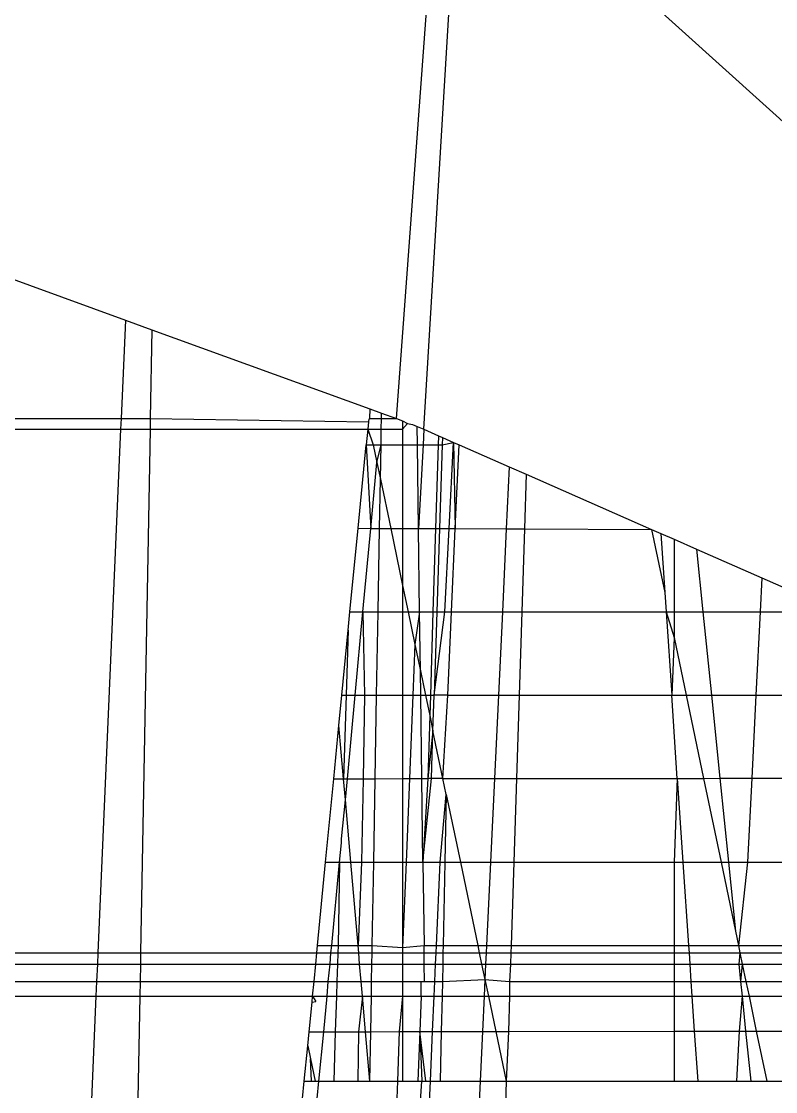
# Model space of a CAD drawing. Extents: x -24961 to 905641, y -154323 to 635957.
# Drawn here: x 396161.35 to 396167, y -143407.97 to -143399.94 of the extents above; entities that cross this region are included whole.
import ezdxf

# ---------------------------------------------------------------- set-up
doc = ezdxf.new("R2010")
doc.units = 0
doc.header["$LTSCALE"] = 1000
doc.header["$MEASUREMENT"] = 0

msp = doc.modelspace()

# ---------------------------------------------------------------- linework, layer by layer
for p, q in [((396164.1589, -143402.9236), (396165.3569, -143386.5729)), ((396164.3621, -143403.0037), (396165.3569, -143386.5729)), ((396170.3585, -143403.6787), (396164.9013, -143398.7479)), ((396160.9462, -143401.7567), (396162.1251, -143402.1849)), ((396162.1251, -143402.1849), (396162.0929, -143402.9236)), ((396162.1251, -143402.1849), (396162.323, -143402.2567)), ((396162.323, -143402.2567), (396162.311, -143402.9236)), ((396162.323, -143402.2567), (396163.9574, -143402.8504)), ((396163.9574, -143402.8504), (396163.9561, -143402.9236)), ((396163.9574, -143402.8504), (396164.0463, -143402.8827)), ((396164.0456, -143402.9236), (396164.0463, -143402.8827)), ((396164.0463, -143402.8827), (396164.1589, -143402.9236)), ((396160.8399, -143402.9236), (396162.0929, -143402.9236)), ((396162.0929, -143402.9236), (396162.0894, -143403.0037)), ((396162.0929, -143402.9236), (396162.311, -143402.9236)), ((396162.311, -143402.9236), (396162.3095, -143403.0037)), ((396162.311, -143402.9236), (396163.9479, -143402.9481)), ((396163.9479, -143402.9481), (396163.9425, -143403.0037)), ((396163.9479, -143402.9481), (396163.9561, -143402.9236)), ((396163.9561, -143402.9236), (396164.0456, -143402.9236)), ((396164.0442, -143403.0037), (396164.0456, -143402.9236)), ((396164.0456, -143402.9236), (396164.1589, -143402.9236)), ((396164.1589, -143402.9236), (396164.2042, -143402.94)), ((396164.2042, -143402.94), (396164.2409, -143402.9596)), ((396164.2042, -143402.94), (396164.2042, -143403.0037)), ((396164.2042, -143403.0037), (396164.2409, -143402.9596)), ((396164.2409, -143402.9596), (396164.2794, -143402.9674)), ((396164.2794, -143402.9674), (396164.3137, -143402.9824)), ((396164.3137, -143402.9824), (396164.3621, -143403.0037)), ((396164.3155, -143403.1203), (396164.3137, -143402.9824)), ((396160.8326, -143403.0037), (396162.0894, -143403.0037)), ((396162.0894, -143403.0037), (396161.9182, -143406.932)), ((396162.0894, -143403.0037), (396162.3095, -143403.0037)), ((396162.3095, -143403.0037), (396162.2389, -143406.932)), ((396162.3095, -143403.0037), (396163.9425, -143403.0037)), ((396163.9425, -143403.0037), (396163.9312, -143403.1203)), ((396163.9425, -143403.0037), (396164.0442, -143403.0037)), ((396163.9425, -143403.0037), (396163.9839, -143403.1203)), ((396164.0421, -143403.1203), (396164.0442, -143403.0037)), ((396164.0442, -143403.0037), (396164.2042, -143403.0037)), ((396164.2042, -143403.0037), (396164.2042, -143403.1203)), ((396164.3621, -143403.0037), (396164.3573, -143403.1203)), ((396164.3621, -143403.0037), (396164.4725, -143403.0522)), ((396164.4725, -143403.0522), (396164.4704, -143403.1203)), ((396164.4725, -143403.0522), (396164.5021, -143403.0652)), ((396164.5021, -143403.0652), (396164.5003, -143403.1203)), ((396164.5021, -143403.0652), (396164.5865, -143403.1023)), ((396163.8703, -143403.7467), (396163.9312, -143403.1203)), ((396163.9312, -143403.1203), (396163.9839, -143403.1203)), ((396163.9312, -143403.1203), (396163.9654, -143403.7471)), ((396163.9839, -143403.1203), (396164.0421, -143403.1203)), ((396163.9839, -143403.1203), (396164.0116, -143403.2533)), ((396164.0116, -143403.2533), (396164.0421, -143403.1203)), ((396164.0376, -143403.3779), (396164.0421, -143403.1203)), ((396164.0421, -143403.1203), (396164.2042, -143403.1203)), ((396164.2042, -143403.1203), (396164.3155, -143403.1203)), ((396164.2042, -143403.1203), (396164.2042, -143403.7479)), ((396164.3155, -143403.1203), (396164.3573, -143403.1203)), ((396164.3237, -143403.7484), (396164.3155, -143403.1203)), ((396164.3573, -143403.1203), (396164.3237, -143403.7484)), ((396164.3573, -143403.1203), (396164.4704, -143403.1203)), ((396164.4704, -143403.1203), (396164.4509, -143403.7489)), ((396164.4704, -143403.1203), (396164.5003, -143403.1203)), ((396164.5003, -143403.1203), (396164.4801, -143403.749)), ((396164.5003, -143403.1203), (396164.5865, -143403.1023)), ((396164.5532, -143403.7492), (396164.5865, -143403.1023)), ((396164.5865, -143403.1023), (396164.6274, -143403.1203)), ((396164.5865, -143403.1023), (396164.599, -143403.7494)), ((396164.599, -143403.7494), (396164.6274, -143403.1203)), ((396164.6274, -143403.1203), (396165.0036, -143403.2857)), ((396163.9654, -143403.7471), (396164.0116, -143403.2533)), ((396164.0116, -143403.2533), (396164.0376, -143403.3779)), ((396165.0036, -143403.2857), (396164.9815, -143403.7508)), ((396165.0036, -143403.2857), (396165.13, -143403.3413)), ((396164.0311, -143403.7473), (396164.0376, -143403.3779)), ((396164.0376, -143403.3779), (396164.1147, -143403.7476)), ((396165.13, -143403.3413), (396165.117, -143403.7513)), ((396165.13, -143403.3413), (396166.0711, -143403.7549)), ((396163.8094, -143404.3731), (396163.8703, -143403.7467)), ((396163.8703, -143403.7467), (396163.9654, -143403.7471)), ((396163.9069, -143404.3731), (396163.9654, -143403.7471)), ((396163.9654, -143403.7471), (396164.0311, -143403.7473)), ((396164.0202, -143404.3731), (396164.0311, -143403.7473)), ((396164.0311, -143403.7473), (396164.1147, -143403.7476)), ((396164.1147, -143403.7476), (396164.2042, -143403.7479)), ((396164.1147, -143403.7476), (396164.2042, -143404.1763)), ((396164.2042, -143403.7479), (396164.3237, -143403.7484)), ((396164.2042, -143403.7479), (396164.2042, -143404.1763)), ((396164.3237, -143403.7484), (396164.4509, -143403.7489)), ((396164.3318, -143404.3731), (396164.3237, -143403.7484)), ((396164.4509, -143403.7489), (396164.4315, -143404.3731)), ((396164.4509, -143403.7489), (396164.4801, -143403.749)), ((396164.4801, -143403.749), (396164.4601, -143404.3731)), ((396164.4801, -143403.749), (396164.5532, -143403.7492)), ((396164.5211, -143404.3731), (396164.5532, -143403.7492)), ((396164.5532, -143403.7492), (396164.599, -143403.7494)), ((396164.5708, -143404.3731), (396164.599, -143403.7494)), ((396164.599, -143403.7494), (396164.9815, -143403.7508)), ((396164.9815, -143403.7508), (396164.952, -143404.3731)), ((396164.9815, -143403.7508), (396165.117, -143403.7513)), ((396165.117, -143403.7513), (396165.0973, -143404.3731)), ((396165.117, -143403.7513), (396166.0711, -143403.7549)), ((396166.0711, -143403.7549), (396166.17, -143404.2293)), ((396166.0711, -143403.7549), (396166.1401, -143403.7852)), ((396166.1401, -143403.7852), (396166.17, -143404.2293)), ((396166.1401, -143403.7852), (396166.2404, -143403.8293)), ((396166.2404, -143403.8293), (396166.2404, -143404.3731)), ((396166.2404, -143403.8293), (396166.4078, -143403.9028)), ((396166.4078, -143403.9028), (396166.4557, -143404.3731)), ((396166.4078, -143403.9028), (396166.8976, -143404.1181)), ((396166.8976, -143404.1181), (396166.8848, -143404.3731)), ((396166.8976, -143404.1181), (396167.144, -143404.2264)), ((396164.2042, -143404.1763), (396164.2042, -143404.3731)), ((396164.2042, -143404.1763), (396164.2452, -143404.3731)), ((396166.17, -143404.2293), (396166.1797, -143404.3731)), ((396163.7959, -143404.5118), (396163.8094, -143404.3731)), ((396163.8094, -143404.3731), (396163.9069, -143404.3731)), ((396163.8483, -143404.9995), (396163.9069, -143404.3731)), ((396163.9069, -143404.3731), (396164.0202, -143404.3731)), ((396163.9069, -143404.3731), (396163.9192, -143404.9995)), ((396164.0092, -143404.9995), (396164.0202, -143404.3731)), ((396164.0202, -143404.3731), (396164.2042, -143404.3731)), ((396164.2042, -143404.3731), (396164.2452, -143404.3731)), ((396164.2042, -143404.3731), (396164.2042, -143404.9995)), ((396164.2452, -143404.3731), (396164.3318, -143404.3731)), ((396164.2452, -143404.3731), (396164.2965, -143404.6188)), ((396164.3318, -143404.3731), (396164.2965, -143404.6188)), ((396164.3318, -143404.3731), (396164.4315, -143404.3731)), ((396164.3376, -143404.8159), (396164.3318, -143404.3731)), ((396164.4315, -143404.3731), (396164.4121, -143404.9995)), ((396164.4315, -143404.3731), (396164.4601, -143404.3731)), ((396164.44, -143404.9995), (396164.5211, -143404.3731)), ((396164.4601, -143404.3731), (396164.44, -143404.9995)), ((396164.4601, -143404.3731), (396164.5211, -143404.3731)), ((396164.5211, -143404.3731), (396164.5708, -143404.3731)), ((396164.5503, -143404.8312), (396164.5708, -143404.3731)), ((396164.5708, -143404.3731), (396164.952, -143404.3731)), ((396164.952, -143404.3731), (396164.9222, -143404.9995)), ((396164.952, -143404.3731), (396165.0973, -143404.3731)), ((396165.0973, -143404.3731), (396165.0774, -143404.9995)), ((396165.0973, -143404.3731), (396166.1797, -143404.3731)), ((396166.1797, -143404.3731), (396166.2404, -143404.5667)), ((396166.1797, -143404.3731), (396166.2404, -143404.3731)), ((396166.1797, -143404.3731), (396166.2219, -143404.9995)), ((396166.2404, -143404.3731), (396166.4557, -143404.3731)), ((396166.2404, -143404.3731), (396166.2404, -143404.5667)), ((396166.4557, -143404.3731), (396166.5195, -143404.9995)), ((396166.4557, -143404.3731), (396166.8848, -143404.3731)), ((396166.8848, -143404.3731), (396166.8534, -143404.9995)), ((396166.8848, -143404.3731), (396167.141, -143404.3731)), ((396163.7485, -143404.9995), (396163.7959, -143404.5118)), ((396163.7959, -143404.5118), (396163.7803, -143404.9995)), ((396166.2404, -143404.5667), (396166.2219, -143404.9995)), ((396166.2404, -143404.5667), (396166.3307, -143404.9995)), ((396164.2965, -143404.6188), (396164.281, -143404.9995)), ((396164.2965, -143404.6188), (396164.3376, -143404.8159)), ((396164.34, -143404.9995), (396164.3376, -143404.8159)), ((396164.3376, -143404.8159), (396164.3759, -143404.9995)), ((396164.5425, -143404.9995), (396164.5503, -143404.8312)), ((396163.7263, -143405.2274), (396163.7485, -143404.9995)), ((396163.7485, -143404.9995), (396163.7803, -143404.9995)), ((396163.7803, -143404.9995), (396163.761, -143405.6258)), ((396163.7803, -143404.9995), (396163.8483, -143404.9995)), ((396163.7897, -143405.6258), (396163.8483, -143404.9995)), ((396163.8483, -143404.9995), (396163.9192, -143404.9995)), ((396163.9192, -143404.9995), (396163.908, -143405.6257)), ((396163.9192, -143404.9995), (396164.0092, -143404.9995)), ((396163.9982, -143405.6256), (396164.0092, -143404.9995)), ((396164.0092, -143404.9995), (396164.2042, -143404.9995)), ((396164.2042, -143404.9995), (396164.281, -143404.9995)), ((396164.2042, -143404.9995), (396164.2042, -143405.6254)), ((396164.281, -143404.9995), (396164.2556, -143405.6253)), ((396164.281, -143404.9995), (396164.34, -143404.9995)), ((396164.34, -143404.9995), (396164.3759, -143404.9995)), ((396164.3481, -143405.6252), (396164.34, -143404.9995)), ((396164.3759, -143404.9995), (396164.4121, -143404.9995)), ((396164.3759, -143404.9995), (396164.4074, -143405.1504)), ((396164.4121, -143404.9995), (396164.4074, -143405.1504)), ((396164.4121, -143404.9995), (396164.44, -143404.9995)), ((396164.4315, -143405.2659), (396164.44, -143404.9995)), ((396164.5425, -143404.9995), (396164.44, -143404.9995)), ((396164.5064, -143405.6251), (396164.5425, -143404.9995)), ((396164.5425, -143404.9995), (396164.9222, -143404.9995)), ((396164.9222, -143404.9995), (396164.8925, -143405.6247)), ((396164.9222, -143404.9995), (396165.0774, -143404.9995)), ((396165.0774, -143404.9995), (396165.0576, -143405.6245)), ((396165.0774, -143404.9995), (396166.2219, -143404.9995)), ((396166.2219, -143404.9995), (396166.3307, -143404.9995)), ((396166.264, -143405.6233), (396166.2219, -143404.9995)), ((396166.3307, -143404.9995), (396166.4608, -143405.6231)), ((396166.3307, -143404.9995), (396166.5195, -143404.9995)), ((396166.5195, -143404.9995), (396166.583, -143405.623)), ((396166.5195, -143404.9995), (396166.8534, -143404.9995)), ((396166.8534, -143404.9995), (396166.8222, -143405.6228)), ((396166.8534, -143404.9995), (396167.1279, -143404.9995)), ((396164.4074, -143405.1504), (396164.3926, -143405.6252)), ((396164.4074, -143405.1504), (396164.4315, -143405.2659)), ((396163.6876, -143405.6259), (396163.7263, -143405.2274)), ((396163.761, -143405.6258), (396163.7263, -143405.2274)), ((396164.4315, -143405.2659), (396164.3926, -143405.6252)), ((396164.4199, -143405.6252), (396164.4315, -143405.2659)), ((396164.5064, -143405.6251), (396164.4315, -143405.2659)), ((396163.6267, -143406.2523), (396163.6876, -143405.6259)), ((396163.6876, -143405.6259), (396163.761, -143405.6258)), ((396163.761, -143405.6258), (396163.7897, -143405.6258)), ((396163.7748, -143405.7851), (396163.761, -143405.6258)), ((396163.7748, -143405.7851), (396163.7897, -143405.6258)), ((396163.7897, -143405.6258), (396163.908, -143405.6257)), ((396163.908, -143405.6257), (396163.8968, -143406.2523)), ((396163.908, -143405.6257), (396163.9982, -143405.6256)), ((396163.9873, -143406.2523), (396163.9982, -143405.6256)), ((396163.9982, -143405.6256), (396164.2042, -143405.6254)), ((396164.2042, -143405.6254), (396164.2556, -143405.6253)), ((396164.2042, -143405.6254), (396164.2042, -143406.2523)), ((396164.2556, -143405.6253), (396164.2301, -143406.2523)), ((396164.2556, -143405.6253), (396164.3481, -143405.6252)), ((396164.3481, -143405.6252), (396164.3926, -143405.6252)), ((396164.3563, -143406.2523), (396164.3481, -143405.6252)), ((396164.3563, -143406.2523), (396164.4199, -143405.6252)), ((396164.3926, -143405.6252), (396164.3563, -143406.2523)), ((396164.5064, -143405.6251), (396164.3926, -143405.6252)), ((396164.5064, -143405.6251), (396164.8925, -143405.6247)), ((396164.5313, -143405.7443), (396164.5064, -143405.6251)), ((396164.8925, -143405.6247), (396164.8627, -143406.2523)), ((396164.8925, -143405.6247), (396165.0576, -143405.6245)), ((396165.0576, -143405.6245), (396165.0377, -143406.2523)), ((396165.0576, -143405.6245), (396166.264, -143405.6233)), ((396166.264, -143405.6233), (396166.2404, -143406.2523)), ((396166.264, -143405.6233), (396166.4608, -143405.6231)), ((396166.264, -143405.6233), (396166.3063, -143406.2523)), ((396166.4608, -143405.6231), (396166.583, -143405.623)), ((396166.4608, -143405.6231), (396166.5921, -143406.2523)), ((396166.583, -143405.623), (396166.8222, -143405.6228)), ((396166.583, -143405.623), (396166.6472, -143406.2523)), ((396166.8222, -143405.6228), (396166.7906, -143406.2523)), ((396166.8222, -143405.6228), (396167.1149, -143405.6225)), ((396163.7457, -143406.0774), (396163.7748, -143405.7851)), ((396163.8155, -143406.2523), (396163.7748, -143405.7851)), ((396164.4859, -143406.2523), (396164.5313, -143405.7443)), ((396164.5313, -143405.7443), (396164.5206, -143406.2523)), ((396164.5313, -143405.7443), (396164.6372, -143406.2523)), ((396163.7311, -143406.2523), (396163.7447, -143406.1071)), ((396163.7447, -143406.1071), (396163.7457, -143406.0774)), ((396163.5658, -143406.8787), (396163.6267, -143406.2523)), ((396163.6267, -143406.2523), (396163.7311, -143406.2523)), ((396163.6726, -143406.8787), (396163.7311, -143406.2523)), ((396163.7311, -143406.2523), (396163.72, -143406.8787)), ((396163.7311, -143406.2523), (396163.8155, -143406.2523)), ((396163.8699, -143406.8787), (396163.8155, -143406.2523)), ((396163.8155, -143406.2523), (396163.8968, -143406.2523)), ((396163.8968, -143406.2523), (396163.8699, -143406.8787)), ((396163.8968, -143406.2523), (396163.9873, -143406.2523)), ((396163.9763, -143406.8787), (396163.9873, -143406.2523)), ((396163.9873, -143406.2523), (396164.2042, -143406.2523)), ((396164.2042, -143406.2523), (396164.2042, -143406.8919)), ((396164.2301, -143406.2523), (396164.2042, -143406.8919)), ((396164.2042, -143406.2523), (396164.2301, -143406.2523)), ((396164.2301, -143406.2523), (396164.3563, -143406.2523)), ((396164.3563, -143406.2523), (396164.3645, -143406.8787)), ((396164.3563, -143406.2523), (396164.4859, -143406.2523)), ((396164.4577, -143406.8787), (396164.4859, -143406.2523)), ((396164.4859, -143406.2523), (396164.5206, -143406.2523)), ((396164.5206, -143406.2523), (396164.5076, -143406.8787)), ((396164.5206, -143406.2523), (396164.6372, -143406.2523)), ((396164.6372, -143406.2523), (396164.7679, -143406.8787)), ((396164.6372, -143406.2523), (396164.8627, -143406.2523)), ((396164.8627, -143406.2523), (396164.833, -143406.8787)), ((396164.8627, -143406.2523), (396165.0377, -143406.2523)), ((396165.0377, -143406.2523), (396165.0178, -143406.8787)), ((396165.0377, -143406.2523), (396166.2404, -143406.2523)), ((396166.2404, -143406.2523), (396166.2404, -143406.8787)), ((396166.2404, -143406.2523), (396166.3063, -143406.2523)), ((396166.3063, -143406.2523), (396166.5921, -143406.2523)), ((396166.3063, -143406.2523), (396166.3485, -143406.8787)), ((396166.5921, -143406.2523), (396166.6998, -143406.7689)), ((396166.5921, -143406.2523), (396166.6472, -143406.2523)), ((396166.6472, -143406.2523), (396166.6998, -143406.7689)), ((396166.6472, -143406.2523), (396166.7906, -143406.2523)), ((396166.7906, -143406.2523), (396166.7227, -143406.8787)), ((396166.7906, -143406.2523), (396167.1017, -143406.2523)), ((396166.6998, -143406.7689), (396166.7227, -143406.8787)), ((396163.5606, -143406.932), (396163.5658, -143406.8787)), ((396163.5658, -143406.8787), (396163.6726, -143406.8787)), ((396163.6653, -143406.932), (396163.6726, -143406.8787)), ((396163.6726, -143406.8787), (396163.72, -143406.8787)), ((396163.72, -143406.8787), (396163.7182, -143406.932)), ((396163.72, -143406.8787), (396163.8699, -143406.8787)), ((396163.8699, -143406.8787), (396163.9763, -143406.8787)), ((396163.8746, -143406.932), (396163.8699, -143406.8787)), ((396163.9753, -143406.932), (396163.9763, -143406.8787)), ((396163.9763, -143406.8787), (396164.2042, -143406.8919)), ((396164.2042, -143406.8919), (396164.3645, -143406.8787)), ((396164.2042, -143406.8919), (396164.2042, -143406.932)), ((396164.3652, -143406.932), (396164.3645, -143406.8787)), ((396164.3645, -143406.8787), (396164.4577, -143406.8787)), ((396164.4557, -143406.932), (396164.4577, -143406.8787)), ((396164.4577, -143406.8787), (396164.5076, -143406.8787)), ((396164.5076, -143406.8787), (396164.5064, -143406.932)), ((396164.5076, -143406.8787), (396164.7679, -143406.8787)), ((396164.7679, -143406.8787), (396164.779, -143406.932)), ((396164.7679, -143406.8787), (396164.833, -143406.8787)), ((396164.833, -143406.8787), (396164.8305, -143406.932)), ((396164.833, -143406.8787), (396165.0178, -143406.8787)), ((396165.0178, -143406.8787), (396165.0161, -143406.932)), ((396165.0178, -143406.8787), (396166.2404, -143406.8787)), ((396166.2404, -143406.8787), (396166.2404, -143406.932)), ((396166.2404, -143406.8787), (396166.3485, -143406.8787)), ((396166.3485, -143406.8787), (396166.3521, -143406.932)), ((396166.3485, -143406.8787), (396166.7227, -143406.8787)), ((396166.7227, -143406.8787), (396166.7338, -143406.932)), ((396166.7227, -143406.8787), (396167.0886, -143406.8787)), ((396160.4749, -143406.932), (396161.9182, -143406.932)), ((396161.9182, -143406.932), (396161.9145, -143407.0164)), ((396161.9182, -143406.932), (396162.2389, -143406.932)), ((396162.2389, -143406.932), (396162.2374, -143407.0164)), ((396162.2389, -143406.932), (396163.5606, -143406.932)), ((396163.5524, -143407.0164), (396163.5606, -143406.932)), ((396163.5606, -143406.932), (396163.6653, -143406.932)), ((396163.6597, -143407.0164), (396163.6653, -143406.932)), ((396163.6653, -143406.932), (396163.7182, -143406.932)), ((396163.7182, -143406.932), (396163.7155, -143407.0164)), ((396163.7182, -143406.932), (396163.8746, -143406.932)), ((396163.8746, -143406.932), (396163.9753, -143406.932)), ((396163.8819, -143407.0164), (396163.8746, -143406.932)), ((396163.9739, -143407.0164), (396163.9753, -143406.932)), ((396163.9753, -143406.932), (396164.2042, -143406.932)), ((396164.2042, -143406.932), (396164.2042, -143407.0164)), ((396164.2042, -143406.932), (396164.3652, -143406.932)), ((396164.3663, -143407.0164), (396164.3652, -143406.932)), ((396164.3652, -143406.932), (396164.4557, -143406.932)), ((396164.4514, -143407.0164), (396164.4557, -143406.932)), ((396164.4557, -143406.932), (396164.5064, -143406.932)), ((396164.5064, -143406.932), (396164.5047, -143407.0164)), ((396164.5064, -143406.932), (396164.779, -143406.932)), ((396164.779, -143406.932), (396164.7966, -143407.0164)), ((396164.779, -143406.932), (396164.8305, -143406.932)), ((396164.8305, -143406.932), (396164.8265, -143407.0164)), ((396164.8305, -143406.932), (396165.0161, -143406.932)), ((396165.0161, -143406.932), (396165.0134, -143407.0164)), ((396165.0161, -143406.932), (396166.2404, -143406.932)), ((396166.2404, -143406.932), (396166.2404, -143407.0164)), ((396166.2404, -143406.932), (396166.3521, -143406.932)), ((396166.3521, -143406.932), (396166.3578, -143407.0164)), ((396166.3521, -143406.932), (396166.7338, -143406.932)), ((396166.7338, -143406.932), (396166.725, -143407.0164)), ((396166.7338, -143406.932), (396166.7515, -143407.0164)), ((396166.7338, -143406.932), (396167.0875, -143406.932)), ((396160.4673, -143407.0164), (396161.9145, -143407.0164)), ((396161.9145, -143407.0164), (396161.9088, -143407.1474)), ((396161.9145, -143407.0164), (396162.2374, -143407.0164)), ((396162.2374, -143407.0164), (396162.235, -143407.1474)), ((396162.2374, -143407.0164), (396163.5524, -143407.0164)), ((396163.5397, -143407.1474), (396163.5524, -143407.0164)), ((396163.5524, -143407.0164), (396163.6597, -143407.0164)), ((396163.645, -143407.1474), (396163.6597, -143407.0164)), ((396163.6597, -143407.0164), (396163.7155, -143407.0164)), ((396163.7155, -143407.0164), (396163.7113, -143407.1474)), ((396163.7155, -143407.0164), (396163.8819, -143407.0164)), ((396163.8819, -143407.0164), (396163.9739, -143407.0164)), ((396163.8933, -143407.1474), (396163.8819, -143407.0164)), ((396163.9716, -143407.1474), (396163.9739, -143407.0164)), ((396163.9739, -143407.0164), (396164.2042, -143407.0164)), ((396164.2042, -143407.0164), (396164.2042, -143407.1474)), ((396164.2042, -143407.0164), (396164.3663, -143407.0164)), ((396164.368, -143407.1474), (396164.3663, -143407.0164)), ((396164.3663, -143407.0164), (396164.4514, -143407.0164)), ((396164.4461, -143407.1474), (396164.4514, -143407.0164)), ((396164.4514, -143407.0164), (396164.5047, -143407.0164)), ((396164.5047, -143407.0164), (396164.5019, -143407.1474)), ((396164.5047, -143407.0164), (396164.7966, -143407.0164)), ((396164.7966, -143407.0164), (396164.8209, -143407.133)), ((396164.7966, -143407.0164), (396164.8265, -143407.0164)), ((396164.8265, -143407.0164), (396164.8209, -143407.133)), ((396164.8265, -143407.0164), (396165.0134, -143407.0164)), ((396165.0134, -143407.0164), (396165.0048, -143407.1474)), ((396165.0134, -143407.0164), (396166.2404, -143407.0164)), ((396166.2404, -143407.0164), (396166.2404, -143407.1474)), ((396166.2404, -143407.0164), (396166.3578, -143407.0164)), ((396166.3578, -143407.0164), (396166.3666, -143407.1474)), ((396166.3578, -143407.0164), (396166.725, -143407.0164)), ((396166.725, -143407.0164), (396166.7384, -143407.1474)), ((396166.725, -143407.0164), (396166.7515, -143407.0164)), ((396166.7515, -143407.0164), (396166.7384, -143407.1474)), ((396166.7515, -143407.0164), (396166.7788, -143407.1474)), ((396166.7515, -143407.0164), (396167.0857, -143407.0164)), ((396160.4553, -143407.1474), (396161.9088, -143407.1474)), ((396161.9088, -143407.1474), (396161.904, -143407.2583)), ((396161.9088, -143407.1474), (396162.235, -143407.1474)), ((396162.235, -143407.1474), (396162.233, -143407.2583)), ((396162.235, -143407.1474), (396163.5397, -143407.1474)), ((396163.5289, -143407.2583), (396163.5397, -143407.1474)), ((396163.5397, -143407.1474), (396163.645, -143407.1474)), ((396163.637, -143407.2583), (396163.645, -143407.1474)), ((396163.645, -143407.1474), (396163.7113, -143407.1474)), ((396163.7113, -143407.1474), (396163.7078, -143407.2583)), ((396163.7113, -143407.1474), (396163.8933, -143407.1474)), ((396163.903, -143407.2583), (396163.8933, -143407.1474)), ((396163.8933, -143407.1474), (396163.9716, -143407.1474)), ((396163.9696, -143407.2583), (396163.9716, -143407.1474)), ((396163.9716, -143407.1474), (396164.2042, -143407.1474)), ((396164.2042, -143407.1474), (396164.2042, -143407.2583)), ((396164.2042, -143407.1474), (396164.3426, -143407.1474)), ((396164.3419, -143407.2583), (396164.3426, -143407.1474)), ((396164.3426, -143407.1474), (396164.368, -143407.1474)), ((396164.368, -143407.1474), (396164.4461, -143407.1474)), ((396164.4405, -143407.2583), (396164.4461, -143407.1474)), ((396164.4461, -143407.1474), (396164.5019, -143407.1474)), ((396164.5019, -143407.1474), (396164.4996, -143407.2583)), ((396164.5019, -143407.1474), (396164.8209, -143407.133)), ((396164.8209, -143407.133), (396164.815, -143407.2583)), ((396164.8209, -143407.133), (396164.8471, -143407.2583)), ((396164.8209, -143407.133), (396165.0048, -143407.1474)), ((396165.0048, -143407.1474), (396165.0058, -143407.2583)), ((396165.0048, -143407.1474), (396166.2404, -143407.1474)), ((396166.2404, -143407.1474), (396166.2404, -143407.2583)), ((396166.2404, -143407.1474), (396166.3666, -143407.1474)), ((396166.3666, -143407.1474), (396166.3741, -143407.2583)), ((396166.3666, -143407.1474), (396166.7384, -143407.1474)), ((396166.7384, -143407.1474), (396166.7788, -143407.1474)), ((396166.7384, -143407.1474), (396166.7497, -143407.2583)), ((396166.7788, -143407.1474), (396166.8019, -143407.2583)), ((396166.7788, -143407.1474), (396167.083, -143407.1474)), ((396160.4452, -143407.2583), (396161.904, -143407.2583)), ((396161.904, -143407.2583), (396161.8516, -143408.4587)), ((396161.904, -143407.2583), (396162.233, -143407.2583)), ((396162.233, -143407.2583), (396162.2097, -143408.5571)), ((396162.233, -143407.2583), (396163.5289, -143407.2583)), ((396163.5029, -143407.525), (396163.5246, -143407.3019)), ((396163.5246, -143407.3019), (396163.5289, -143407.2583)), ((396163.5246, -143407.3019), (396163.5539, -143407.2983)), ((396163.5289, -143407.2583), (396163.5539, -143407.2983)), ((396163.5289, -143407.2583), (396163.637, -143407.2583)), ((396163.6121, -143407.5248), (396163.637, -143407.2583)), ((396163.637, -143407.2583), (396163.7078, -143407.2583)), ((396163.7078, -143407.2583), (396163.6992, -143407.5247)), ((396163.7078, -143407.2583), (396163.903, -143407.2583)), ((396163.903, -143407.2583), (396163.8742, -143407.5245)), ((396163.9261, -143407.5244), (396163.903, -143407.2583)), ((396163.903, -143407.2583), (396163.9696, -143407.2583)), ((396163.965, -143407.5243), (396163.9696, -143407.2583)), ((396163.9696, -143407.2583), (396164.2042, -143407.2583)), ((396164.2042, -143407.2583), (396164.1785, -143407.524)), ((396164.2042, -143407.2583), (396164.2042, -143407.524)), ((396164.2042, -143407.2583), (396164.3419, -143407.2583)), ((396164.3419, -143407.2583), (396164.3337, -143407.5238)), ((396164.3419, -143407.2583), (396164.4405, -143407.2583)), ((396164.4285, -143407.5237), (396164.4405, -143407.2583)), ((396164.4405, -143407.2583), (396164.4996, -143407.2583)), ((396164.4996, -143407.2583), (396164.4941, -143407.5236)), ((396164.4996, -143407.2583), (396164.815, -143407.2583)), ((396164.815, -143407.2583), (396164.8024, -143407.5232)), ((396164.815, -143407.2583), (396164.8471, -143407.2583)), ((396164.8471, -143407.2583), (396164.9023, -143407.523)), ((396164.8471, -143407.2583), (396165.0058, -143407.2583)), ((396165.0058, -143407.2583), (396164.9974, -143407.5229)), ((396165.0058, -143407.2583), (396166.2404, -143407.2583)), ((396166.2404, -143407.2583), (396166.2404, -143407.5212)), ((396166.2404, -143407.2583), (396166.3741, -143407.2583)), ((396166.3741, -143407.2583), (396166.3918, -143407.521)), ((396166.3741, -143407.2583), (396166.7497, -143407.2583)), ((396166.7497, -143407.2583), (396166.727, -143407.5205)), ((396166.7497, -143407.2583), (396166.7764, -143407.5205)), ((396166.7497, -143407.2583), (396166.8019, -143407.2583)), ((396166.8019, -143407.2583), (396166.8566, -143407.5204)), ((396166.8019, -143407.2583), (396167.0807, -143407.2583)), ((396163.4926, -143407.6309), (396163.5029, -143407.525)), ((396163.5029, -143407.525), (396163.6121, -143407.5248)), ((396163.5745, -143407.8965), (396163.6121, -143407.5248)), ((396163.6121, -143407.5248), (396163.6992, -143407.5247)), ((396163.6992, -143407.5247), (396163.6873, -143407.8965)), ((396163.6992, -143407.5247), (396163.8742, -143407.5245)), ((396163.8742, -143407.5245), (396163.8676, -143407.8965)), ((396163.8742, -143407.5245), (396163.9261, -143407.5244)), ((396163.9261, -143407.5244), (396163.965, -143407.5243)), ((396163.9585, -143407.8965), (396163.9261, -143407.5244)), ((396163.9585, -143407.8965), (396163.965, -143407.5243)), ((396163.965, -143407.5243), (396164.1785, -143407.524)), ((396164.1785, -143407.524), (396164.166, -143407.8965)), ((396164.1785, -143407.524), (396164.2042, -143407.524)), ((396164.2042, -143407.524), (396164.3337, -143407.5238)), ((396164.2042, -143407.524), (396164.2042, -143407.8965)), ((396164.3337, -143407.5238), (396164.3188, -143407.8965)), ((396164.3337, -143407.5238), (396164.4285, -143407.5237)), ((396164.3337, -143407.5238), (396164.3471, -143407.8965)), ((396164.3777, -143407.8965), (396164.3337, -143407.5238)), ((396164.4123, -143407.8965), (396164.4285, -143407.5237)), ((396164.4285, -143407.5237), (396164.4941, -143407.5236)), ((396164.4941, -143407.5236), (396164.4863, -143407.8965)), ((396164.4941, -143407.5236), (396164.8024, -143407.5232)), ((396164.8024, -143407.5232), (396164.7847, -143407.8965)), ((396164.8024, -143407.5232), (396164.9023, -143407.523)), ((396164.9023, -143407.523), (396164.9974, -143407.5229)), ((396164.9023, -143407.523), (396164.9802, -143407.8965)), ((396164.9974, -143407.5229), (396164.9802, -143407.8965)), ((396164.9974, -143407.5229), (396166.2404, -143407.5212)), ((396166.2404, -143407.5212), (396166.3918, -143407.521)), ((396166.2404, -143407.5212), (396166.2404, -143407.8965)), ((396166.3918, -143407.521), (396166.727, -143407.5205)), ((396166.3918, -143407.521), (396166.4171, -143407.8965)), ((396166.727, -143407.5205), (396166.7082, -143407.8965)), ((396166.727, -143407.5205), (396166.7764, -143407.5205)), ((396166.7764, -143407.5205), (396166.8566, -143407.5204)), ((396166.7764, -143407.5205), (396166.8147, -143407.8965)), ((396166.8566, -143407.5204), (396167.0752, -143407.5201)), ((396166.8566, -143407.5204), (396166.935, -143407.8965)), ((396163.4668, -143407.8965), (396163.4926, -143407.6309)), ((396163.4926, -143407.6309), (396163.5127, -143407.727)), ((396163.5127, -143407.727), (396163.548, -143407.8965)), ((396163.5208, -143407.8965), (396163.5127, -143407.727)), ((396163.3905, -143408.6819), (396163.4668, -143407.8965)), ((396163.4668, -143407.8965), (396163.5208, -143407.8965)), ((396163.5039, -143408.6819), (396163.5745, -143407.8965)), ((396163.5208, -143407.8965), (396163.548, -143407.8965)), ((396163.548, -143407.8965), (396163.5745, -143407.8965)), ((396163.5745, -143407.8965), (396163.6873, -143407.8965)), ((396163.6873, -143407.8965), (396163.8676, -143407.8965)), ((396163.8676, -143407.8965), (396163.9585, -143407.8965)), ((396163.9585, -143407.8965), (396164.166, -143407.8965)), ((396164.166, -143407.8965), (396164.1315, -143408.6819)), ((396164.166, -143407.8965), (396164.2042, -143407.8965)), ((396164.2042, -143407.8965), (396164.3188, -143407.8965)), ((396164.2995, -143408.6819), (396164.3471, -143407.8965)), ((396164.3188, -143407.8965), (396164.3471, -143407.8965)), ((396164.3471, -143407.8965), (396164.3777, -143407.8965)), ((396164.3762, -143408.6819), (396164.4123, -143407.8965)), ((396164.3777, -143407.8965), (396164.4123, -143407.8965)), ((396164.4123, -143407.8965), (396164.4863, -143407.8965)), ((396164.4863, -143407.8965), (396164.7847, -143407.8965)), ((396164.7847, -143407.8965), (396164.7474, -143408.6819)), ((396164.7847, -143407.8965), (396164.9802, -143407.8965)), ((396164.9802, -143407.8965), (396164.9606, -143408.6819)), ((396164.9802, -143407.8965), (396166.2404, -143407.8965)), ((396166.2404, -143407.8965), (396166.4171, -143407.8965)), ((396166.4171, -143407.8965), (396166.7082, -143407.8965)), ((396166.7082, -143407.8965), (396166.8147, -143407.8965)), ((396166.8147, -143407.8965), (396166.935, -143407.8965)), ((396166.935, -143407.8965), (396167.0673, -143407.8965))]:
    msp.add_line(p, q)

doc.saveas('drawing.dxf')
